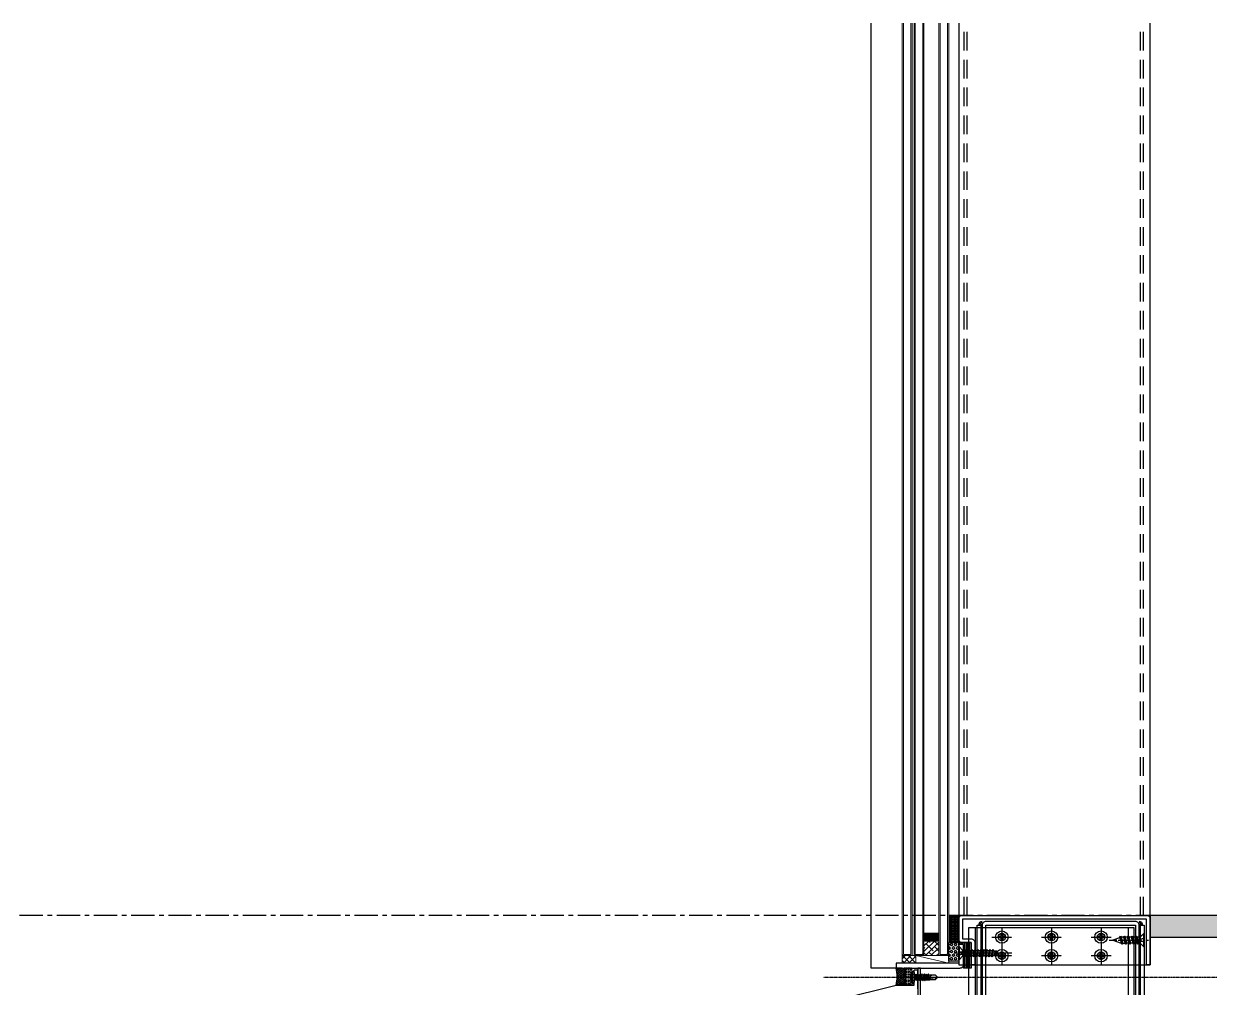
# Model space of a CAD drawing. Extents: x -3378 to 102197, y -3799 to 48702.
# Drawn here: x 84938 to 85893, y 9740 to 10517 of the extents above; entities that cross this region are included whole.
import ezdxf

# ---------------------------------------------------------------- set-up
doc = ezdxf.new("R2010")
doc.units = 0
for name, pattern in [('CEN1', [9, 6, -1, 1, -1]), ('CENTER', [2, 1.25, -0.25, 0.25, -0.25]), ('HIDDEN', [0.375, 0.25, -0.125])]:
    doc.linetypes.add(name, pattern=pattern)
for name, color, linetype in [('ARR', 6, 'Continuous'), ('BCM CL', 14, 'CENTER'), ('BCM-DIM', 54, 'Continuous'), ('BCM-draft', 252, 'Continuous'), ('BCM-EXT', 2, 'Continuous'), ('BCM-Extu', 4, 'Continuous'), ('BCM-SIL', 8, 'Continuous'), ('CENTER', 4, 'CENTER'), ('CL', 14, 'CENTER'), ('中心線 CENTER', 6, 'CENTER'), ('泡棉', 8, 'Continuous'), ('結構體 STRUCTURAL', 154, 'Continuous'), ('螺絲 固定五金 FASTENERS', 124, 'Continuous'), ('螺絲、螺栓', 4, 'Continuous'), ('視覺模型鋁擠型暫替', 4, 'Continuous'), ('金屬面材 METAL PANEL', 2, 'Continuous'), ('隱藏線 HIDDEN', 8, 'HIDDEN')]:
    doc.layers.add(name, color=color, linetype=linetype)
doc.layers.add('BCM-GK', color=252, linetype='Continuous', lineweight=5)
doc.layers.add('BCM-GLA', color=4, linetype='Continuous', lineweight=5)

# ---------------------------------------------------------------- blocks, each defined once
blk = doc.blocks.new('A$C20AE7E0D')
at = {"layer": 'ARR', "color": 0, "linetype": 'CENTER', "ltscale": 0.87}
blk.add_line((21, 0), (-5.1, 0), dxfattribs=at)
at = {"layer": 'ARR', "color": 0, "linetype": 'ByBlock', "ltscale": 0.3}
for p, q in [((-1.61, -4.5), (-1.61, 4.5)), ((0.5, 2.24), (1.14, 1.9)), ((0.72, 2.13), (1.65, -2.5)), ((1.89, 1.9), (1.14, 1.9)), ((2.24, 2.5), (3.24, -2.5)), ((3.48, 1.9), (2.73, 1.9)), ((3.83, 2.5), (4.83, -2.5)), ((5.07, 1.9), (4.32, 1.9)), ((5.42, 2.5), (6.42, -2.5)), ((6.81, 1.9), (5.91, 1.9)), ((7.16, 2.5), (8.16, -2.5)), ((8.4, 1.9), (7.65, 1.9)), ((8.75, 2.5), (9.75, -2.5)), ((10.14, 1.9), (9.24, 1.9)), ((10.49, 2.5), (11.49, -2.5)), ((11.73, 1.9), (10.98, 1.9)), ((12.08, 2.5), (12.7, -0.6)), ((17.12, 2.1), (12.46, 2.1)), ((18.83, 0.06), (17.12, 2.1)), ((18.83, 0.06), (18.95, 0.06)), ((19, -0.01), (19, 0.01)), ((2.14, -1.9), (2.89, -1.9)), ((3.73, -1.9), (4.48, -1.9)), ((5.32, -1.9), (6.07, -1.9)), ((6.91, -1.9), (7.81, -1.9)), ((8.65, -1.9), (9.4, -1.9)), ((10.24, -1.9), (11.14, -1.9)), ((11.87, -2.1), (15.91, -2.1)), ((18.83, -0.06), (17.12, -2.1)), ((18.83, -0.06), (18.95, -0.06))]:
    blk.add_line(p, q, dxfattribs=at)
blk.add_lwpolyline([(-2.98, -0.5, 0.134476), (-1.61, -4.5), (-0.58, -4.5, 0.198912), (-0.44, -4.44), (-0.06, -4.06, 0.198912), (0, -3.92), (0, 3.92, 0.198912), (-0.06, 4.06), (-0.44, 4.44, 0.198912), (-0.58, 4.5), (-1.61, 4.5, 0.134562), (-2.98, 0.5), (-2.48, 0.5), (-2.48, -0.5), (-2.98, -0.5)], format="xyb", dxfattribs=at)
blk.add_lwpolyline([(1.14, 1.9), (2.14, -1.9), (1.8, -2.5), (1.65, -2.5), (1.3, -1.9), (0.3, 1.9), (0.5, 2.24)], dxfattribs=at)
for points in [[(3.24, -2.5), (2.89, -1.9), (1.89, 1.9), (2.24, 2.5), (2.39, 2.5), (2.73, 1.9), (3.73, -1.9), (3.39, -2.5)], [(4.83, -2.5), (4.48, -1.9), (3.48, 1.9), (3.83, 2.5), (3.98, 2.5), (4.32, 1.9), (5.32, -1.9), (4.98, -2.5)], [(6.42, -2.5), (6.07, -1.9), (5.07, 1.9), (5.42, 2.5), (5.57, 2.5), (5.91, 1.9), (6.91, -1.9), (6.57, -2.5)], [(8.16, -2.5), (7.81, -1.9), (6.81, 1.9), (7.16, 2.5), (7.31, 2.5), (7.65, 1.9), (8.65, -1.9), (8.31, -2.5)], [(9.75, -2.5), (9.4, -1.9), (8.4, 1.9), (8.75, 2.5), (8.9, 2.5), (9.24, 1.9), (10.24, -1.9), (9.9, -2.5)], [(11.49, -2.5), (11.14, -1.9), (10.14, 1.9), (10.49, 2.5), (10.64, 2.5), (10.98, 1.9), (11.98, -1.9), (11.64, -2.5)], [(12.08, 2.5), (11.73, 1.9), (12.7, -0.6), (12.46, 2.1), (12.23, 2.5)]]:
    blk.add_lwpolyline(points, close=True, dxfattribs=at)
for centre, radius, start, end in [((0.67, 3.07), 0.874, 220.33884, 257.78016), ((13.86, -0.29), 1.2, 56.15202, 236.15202), ((17.85, 6.88), 7.01, 241.64577, 278.00805), ((18.9, 1.75), 1.82, 168.86169, 267.68654), ((18.95, 0.01), 0.05, 0, 90), ((1.17, -3.34), 1.44, 84.73115, 144.21996), ((16.52, 4.88), 7.01, 241.64577, 274.95411), ((18.95, -0.01), 0.05, 270, 0)]:
    blk.add_arc(centre, radius, start, end, dxfattribs=at)
blk = doc.blocks.new('*U77')
at = {"color": 0, "linetype": 'ByBlock'}
blk.add_blockref('A$C20AE7E0D', (0, 0), dxfattribs=at)
blk = doc.blocks.new('*u927')
at = {"layer": 'CENTER', "color": 0, "ltscale": 5}
blk.add_line((28.28, 0), (-3.62, 0), dxfattribs=at)
at = {"layer": '螺絲、螺栓', "color": 0, "linetype": 'ByBlock', "ltscale": 0.2}
for p, q in [((0.3, 5.3), (0.3, -5.3)), ((3.1, 2.5), (3.1, -2.5)), ((3.1, 2.39), (4.64, 2.39)), ((5.08, 3.15), (6.34, -3.15)), ((5.7, 2.39), (7.79, 2.39)), ((8.23, 3.15), (9.49, -3.15)), ((8.85, 2.39), (10.94, 2.39)), ((11.38, 3.15), (12.64, -3.15)), ((12, 2.39), (14.09, 2.39)), ((14.53, 3.15), (15.79, -3.15)), ((17.24, 2.39), (15.15, 2.39)), ((17.68, 3.15), (18.94, -3.15)), ((18.17, 2.61), (24.84, 0.24)), ((3.1, -2.39), (5.9, -2.39)), ((6.96, -2.39), (9.05, -2.39)), ((10.11, -2.39), (12.2, -2.39)), ((13.26, -2.39), (15.35, -2.39)), ((16.41, -2.39), (18.5, -2.39)), ((24.84, -0.23), (19.52, -2.25))]:
    blk.add_line(p, q, dxfattribs=at)
blk.add_lwpolyline([(3.1, -2.5), (0.3, -5.3), (0, -5.3), (0, 5.3), (0.3, 5.3), (3.1, 2.5)], dxfattribs=at)
blk.add_lwpolyline([(0, 1.61, -0.048054), (2.67, 0.68, -0.292428), (3.1, 0, -0.292428), (2.67, -0.68, -0.048054), (0, -1.61, -0.048054)], format="xyb", dxfattribs=at)
for points in [[(6.34, -3.15), (5.9, -2.39), (4.64, 2.39), (5.08, 3.15), (5.27, 3.15), (5.7, 2.39), (6.96, -2.39), (6.53, -3.15)], [(9.49, -3.15), (9.05, -2.39), (7.79, 2.39), (8.23, 3.15), (8.42, 3.15), (8.85, 2.39), (10.11, -2.39), (9.68, -3.15)], [(12.64, -3.15), (12.2, -2.39), (10.94, 2.39), (11.38, 3.15), (11.57, 3.15), (12, 2.39), (13.26, -2.39), (12.83, -3.15)], [(15.79, -3.15), (15.35, -2.39), (14.09, 2.39), (14.53, 3.15), (14.72, 3.15), (15.15, 2.39), (16.41, -2.39), (15.98, -3.15)], [(18.94, -3.15), (18.5, -2.39), (17.24, 2.39), (17.68, 3.15), (17.87, 3.15), (18.3, 2.39), (19.56, -2.39), (19.13, -3.15)]]:
    blk.add_lwpolyline(points, close=True, dxfattribs=at)
blk.add_arc((24.75, 0), 0.252, 292.16272, 69.4623, dxfattribs=at)
blk = doc.blocks.new('*U929')
blk.add_blockref('*u927', (0, 0))
blk = doc.blocks.new('下水槽料')
at = {"layer": 'BCM-DIM', "linetype": 'Continuous'}
h = blk.add_hatch(dxfattribs=at)
h.set_pattern_fill('ANSI37', color=256, scale=10, angle=45)
h.set_pattern_definition([(90, (-95148.0597, -997857.4866), (-1.25, 0), []), (180, (-95148.0597, -997857.4866), (-1e-16, -1.25), [])])
h.paths.add_polyline_path([(-154.38, 0), (-162.38, 0), (-162.38, -22), (-154.38, -22)])
at = {"layer": '泡棉'}
h = blk.add_hatch(dxfattribs=at)
h.set_pattern_fill('HEX', color=256, scale=0.3, angle=90)
h.set_pattern_definition([(90, (0.1197, -78.6612), (-1.649778, 1e-16), [0.9525, -1.905]), (210, (0.1197, -78.6612), (0.824889, -1.42875), [0.9525, -1.905]), (150, (0.1197, -77.7087), (-0.824889, -1.42875), [0.9525, -1.905])])
h.paths.add_polyline_path([(-154.38, -22), (-162.38, -22), (-162.38, -37), (-154.38, -37)])
at = {"layer": 'BCM-DIM', "linetype": 'Continuous'}
for p, q in [((-154.5, 0), (-162.5, 0)), ((-154.38, -22), (-162.38, -22))]:
    blk.add_line(p, q, dxfattribs=at)
at = {"layer": '泡棉'}
blk.add_lwpolyline([(-154.38, -37), (-162.38, -37), (-162.38, -22), (-154.38, -22)], close=True, dxfattribs=at)
at = {"layer": '視覺模型鋁擠型暫替', "linetype": 'Continuous'}
for points in [[(-8, -17.18), (-5, -14.5), (-5, -20)], [(-8, -22.82), (-5, -25.5), (-5, -20)]]:
    blk.add_lwpolyline(points, dxfattribs=at)
at = {"layer": '視覺模型鋁擠型暫替', "color": 7, "linetype": 'Continuous'}
for centre, radius, start, end in [((-135.5, -8), 3, 90, 180), ((-135.5, -8), 2, 90, 180), ((-135.5, -8), 1, 90, 180), ((-9, -8), 3, 0, 90), ((-9, -8), 2, 0, 90), ((-9, -8), 1, 0, 90)]:
    blk.add_arc(centre, radius, start, end, dxfattribs=at)
at = {"layer": '金屬面材 METAL PANEL'}
blk.add_lwpolyline([(-3, -40), (-3, -40), (-3, -40), (-3, -3), (-151.5, -3), (-151.5, -19), (-144.5, -19, -0.414214), (-141.5, -22), (-141.5, -40), (-144.5, -40), (-144.5, -40), (-141.5, -40), (-141.5, -40), (-144.5, -40), (-144.5, -22), (-151.5, -22, -0.414214), (-154.5, -19), (-154.5, -3, -0.414214), (-151.5, 0), (-3, 0, -0.414214), (0, -3), (0, -40), (-3, -40), (-3, -40), (-3, -40)], format="xyb", dxfattribs=at)
for points in [[(-5, -8), (-5, -92.01, -0.414214), (-8, -95.01), (-136.5, -95.01, -0.414214), (-139.5, -92.01), (-139.5, -8), (-136.5, -8), (-136.5, -92.01), (-8, -92.01), (-8, -8)], [(-132.5, -92.01), (-132.5, -8), (-12, -8), (-12, -92.01), (-9, -92.01), (-9, -8, 0.414214), (-12, -5), (-132.5, -5, 0.414214), (-135.5, -8), (-135.5, -92.01)]]:
    blk.add_lwpolyline(points, format="xyb", close=True, dxfattribs=at)
at = {"layer": '螺絲 固定五金 FASTENERS', "rotation": 180}
blk.add_blockref('*U929', (-5, -20), dxfattribs=at)
blk = doc.blocks.new('*U35')
blk.add_lwpolyline([(1.22, 0.68), (2.48, 0.68, -0.398336), (3.02, 0.16, -0.027263), (3.02, -0.16, -0.398336), (2.48, -0.68), (1.22, -0.68, 0.414214), (0.68, -1.22), (0.68, -2.48, -0.398336), (0.16, -3.02, -0.027263), (-0.16, -3.02, -0.398336), (-0.68, -2.48), (-0.68, -1.22, 0.414214), (-1.22, -0.68), (-2.48, -0.68, -0.398336), (-3.02, -0.16, -0.027263), (-3.02, 0.16, -0.398336), (-2.48, 0.68), (-1.22, 0.68, 0.414214), (-0.68, 1.22), (-0.68, 2.48, -0.398336), (-0.16, 3.02, -0.027263), (0.16, 3.02, -0.398336), (0.68, 2.48), (0.68, 1.22, 0.414214)], format="xyb", close=True)
blk.add_circle((0, 0), 5)
at = {"layer": 'CL'}
for p, q in [((-8.04, 0), (8.04, 0)), ((0, 8.04), (0, -8.04))]:
    blk.add_line(p, q, dxfattribs=at)
blk = doc.blocks.new('圓孔6mm')
at = {"layer": '視覺模型鋁擠型暫替', "color": 6, "linetype": 'Continuous'}
blk.add_circle((0, 0), 3, dxfattribs=at)
at = {"layer": 'BCM-draft'}
blk.add_blockref('*U35', (0, 0), dxfattribs=at)
blk = doc.blocks.new('下水槽料托架4t')
at = {"layer": '金屬面材 METAL PANEL', "linetype": 'Continuous'}
for p, q in [((73.25, 0), (-60.43, 0)), ((-60.43, 0, 0), (-60.43, -80, 0)), ((-54.96, 0), (-54.96, -80)), ((68.39, 0), (68.39, -80)), ((73.25, -80), (73.25, 0)), ((-60.43, -80), (73.25, -80))]:
    blk.add_line(p, q, dxfattribs=at)
at = {"layer": '視覺模型鋁擠型暫替', "linetype": 'Continuous'}
for p in [(-33.43, -7.5), (6.57, -7.5), (46.54, -7.5), (-33.43, -22.5), (6.57, -22.5), (46.54, -22.5)]:
    blk.add_blockref('圓孔6mm', p, dxfattribs=at)
blk = doc.blocks.new('A$C4E2A2353')
at = {"layer": 'ARR', "color": 0, "linetype": 'CEN1', "ltscale": 0.5}
blk.add_line((42.86, 0), (-3.62, 0), dxfattribs=at)
at = {"layer": 'ARR', "color": 0, "linetype": 'ByBlock', "ltscale": 0.3}
for p, q in [((0.3, -5.3), (0.3, 5.3)), ((3.1, -2.5), (3.1, 2.5)), ((4.38, 2.15), (3.1, 2.15)), ((3.1, 1.24), (3.82, -2.16)), ((4.71, 2.87), (4.38, 2.15)), ((4.38, 2.15), (5.3, -2.16)), ((4.43, 1.96), (5.34, -2.36)), ((5.34, 2.15), (4.71, 2.87)), ((4.71, 2.87), (5.93, -2.88)), ((4.89, 2.06), (5.8, -2.26)), ((6.82, 2.15), (5.34, 2.15)), ((5.34, 2.15), (6.26, -2.16)), ((5.34, 2.15), (6.26, -2.16)), ((7.15, 2.87), (6.82, 2.15)), ((6.82, 2.15), (7.74, -2.16)), ((6.86, 1.96), (7.78, -2.36)), ((7.78, 2.15), (7.15, 2.87)), ((7.15, 2.87), (8.37, -2.88)), ((7.32, 2.06), (8.24, -2.26)), ((9.26, 2.15), (7.78, 2.15)), ((7.78, 2.15), (8.7, -2.16)), ((7.78, 2.15), (8.7, -2.16)), ((9.59, 2.87), (9.26, 2.15)), ((9.26, 2.15), (10.17, -2.16)), ((9.3, 1.96), (10.21, -2.36)), ((10.22, 2.15), (9.59, 2.87)), ((9.59, 2.87), (10.81, -2.88)), ((9.76, 2.06), (10.67, -2.26)), ((11.7, 2.15), (10.22, 2.15)), ((10.22, 2.15), (11.13, -2.16)), ((10.22, 2.15), (11.13, -2.16)), ((12.02, 2.87), (11.7, 2.15)), ((11.7, 2.15), (12.61, -2.16)), ((11.74, 1.96), (12.65, -2.36)), ((12.66, 2.15), (12.02, 2.87)), ((12.02, 2.87), (13.24, -2.88)), ((12.2, 2.06), (13.11, -2.26)), ((14.13, 2.15), (12.66, 2.15)), ((12.66, 2.15), (13.57, -2.16)), ((12.66, 2.15), (13.57, -2.16)), ((14.46, 2.87), (14.13, 2.15)), ((14.13, 2.15), (15.05, -2.16)), ((14.18, 1.96), (15.09, -2.36)), ((15.09, 2.15), (14.46, 2.87)), ((14.46, 2.87), (15.68, -2.88)), ((14.64, 2.06), (15.55, -2.26)), ((16.57, 2.15), (15.09, 2.15)), ((15.09, 2.15), (16.01, -2.16)), ((15.09, 2.15), (16.01, -2.16)), ((16.9, 2.87), (16.57, 2.15)), ((16.57, 2.15), (17.49, -2.16)), ((16.61, 1.96), (17.53, -2.36)), ((17.53, 2.15), (16.9, 2.87)), ((16.9, 2.87), (18.12, -2.88)), ((17.07, 2.06), (17.99, -2.26)), ((19.01, 2.15), (17.53, 2.15)), ((17.53, 2.15), (18.45, -2.16)), ((17.53, 2.15), (18.45, -2.16)), ((19.34, 2.87), (19.01, 2.15)), ((19.01, 2.15), (19.92, -2.16)), ((19.05, 1.96), (19.96, -2.36)), ((19.97, 2.15), (19.34, 2.87)), ((19.34, 2.87), (20.56, -2.88)), ((19.51, 2.06), (20.42, -2.26)), ((21.45, 2.15), (19.97, 2.15)), ((19.97, 2.15), (20.88, -2.16)), ((19.97, 2.15), (20.88, -2.16)), ((21.77, 2.87), (21.45, 2.15)), ((21.77, 2.87), (21.45, 2.15)), ((21.45, 2.15), (22.36, -2.16)), ((21.45, 2.15), (22.36, -2.16)), ((21.49, 1.96), (22.4, -2.36)), ((21.49, 1.96), (22.4, -2.36)), ((22.41, 2.15), (21.77, 2.87)), ((21.77, 2.87), (22.99, -2.88)), ((22.41, 2.15), (21.77, 2.87)), ((21.77, 2.87), (22.99, -2.88)), ((21.95, 2.06), (22.86, -2.26)), ((21.95, 2.06), (22.86, -2.26)), ((23.88, 2.15), (22.41, 2.15)), ((22.41, 2.15), (23.32, -2.16)), ((23.88, 2.15), (22.41, 2.15)), ((22.41, 2.15), (23.32, -2.16)), ((22.41, 2.15), (23.32, -2.16)), ((22.41, 2.15), (23.32, -2.16)), ((24.21, 2.87), (23.88, 2.15)), ((24.21, 2.87), (23.88, 2.15)), ((23.88, 2.15), (24.8, -2.16)), ((23.88, 2.15), (24.8, -2.16)), ((23.93, 1.96), (24.84, -2.36)), ((23.93, 1.96), (24.84, -2.36)), ((24.84, 2.15), (24.21, 2.87)), ((24.21, 2.87), (25.43, -2.88)), ((24.84, 2.15), (24.21, 2.87)), ((24.21, 2.87), (25.43, -2.88)), ((24.38, 2.06), (25.3, -2.26)), ((24.38, 2.06), (25.3, -2.26)), ((26.32, 2.15), (24.84, 2.15)), ((24.84, 2.15), (25.76, -2.16)), ((26.32, 2.15), (24.84, 2.15)), ((24.84, 2.15), (25.76, -2.16)), ((24.84, 2.15), (25.76, -2.16)), ((24.84, 2.15), (25.76, -2.16)), ((26.65, 2.87), (26.32, 2.15)), ((26.65, 2.87), (26.32, 2.15)), ((26.32, 2.15), (27.24, -2.16)), ((26.32, 2.15), (27.24, -2.16)), ((26.36, 1.96), (27.28, -2.36)), ((26.36, 1.96), (27.28, -2.36)), ((27.28, 2.15), (26.65, 2.87)), ((26.65, 2.87), (27.87, -2.88)), ((27.28, 2.15), (26.65, 2.87)), ((26.65, 2.87), (27.87, -2.88)), ((26.82, 2.06), (27.74, -2.26)), ((26.82, 2.06), (27.74, -2.26)), ((28.91, 1.45), (27.28, 2.15)), ((27.28, 2.15), (28.19, -2.16)), ((27.28, 2.15), (28.19, -2.16)), ((27.28, 2.15), (28.19, -2.16)), ((27.28, 2.15), (28.19, -2.16)), ((29.24, 2.17), (28.91, 1.45)), ((28.91, 1.45), (29.52, -1.46)), ((29.96, 0.99), (29.24, 2.17)), ((29.24, 2.17), (30.16, -2.18)), ((32.25, 0), (29.96, 1.25)), ((29.96, 0.99), (30.39, -1)), ((32.26, 0), (32.25, 0)), ((3.1, -1.02), (3.49, -2.88)), ((3.1, -2.44), (3.49, -2.88)), ((3.49, -2.88), (3.82, -2.16)), ((3.82, -2.16), (5.3, -2.16)), ((5.3, -2.16), (5.93, -2.88)), ((5.93, -2.88), (6.26, -2.16)), ((6.26, -2.16), (7.74, -2.16)), ((7.74, -2.16), (8.37, -2.88)), ((8.37, -2.88), (8.7, -2.16)), ((8.7, -2.16), (10.17, -2.16)), ((10.17, -2.16), (10.81, -2.88)), ((10.81, -2.88), (11.13, -2.16)), ((11.13, -2.16), (12.61, -2.16)), ((12.61, -2.16), (13.24, -2.88)), ((13.24, -2.88), (13.57, -2.16)), ((13.57, -2.16), (15.05, -2.16)), ((15.05, -2.16), (15.68, -2.88)), ((15.68, -2.88), (16.01, -2.16)), ((16.01, -2.16), (17.49, -2.16)), ((17.49, -2.16), (18.12, -2.88)), ((18.12, -2.88), (18.45, -2.16)), ((18.45, -2.16), (19.92, -2.16)), ((19.92, -2.16), (20.56, -2.88)), ((20.56, -2.88), (20.88, -2.16)), ((20.88, -2.16), (22.36, -2.16)), ((22.36, -2.16), (22.99, -2.88)), ((22.36, -2.16), (22.99, -2.88)), ((22.99, -2.88), (23.32, -2.16)), ((22.99, -2.88), (23.32, -2.16)), ((23.32, -2.16), (24.8, -2.16)), ((23.32, -2.16), (24.8, -2.16)), ((24.8, -2.16), (25.43, -2.88)), ((24.8, -2.16), (25.43, -2.88)), ((25.43, -2.88), (25.76, -2.16)), ((25.43, -2.88), (25.76, -2.16)), ((25.76, -2.16), (27.24, -2.16)), ((25.76, -2.16), (27.24, -2.16)), ((27.24, -2.16), (27.87, -2.88)), ((27.24, -2.16), (27.87, -2.88)), ((27.87, -2.88), (28.19, -2.16)), ((27.87, -2.88), (28.19, -2.16)), ((28.19, -2.16), (29.52, -1.46)), ((29.52, -1.46), (30.16, -2.18)), ((30.16, -2.18), (30.39, -1)), ((30.39, -1), (32.25, -0.01)), ((32.25, -0.01), (32.26, 0))]:
    blk.add_line(p, q, dxfattribs=at)
blk.add_lwpolyline([(3.1, 2.5), (0.3, 5.3), (0, 5.3), (0, -5.3), (0.3, -5.3), (3.1, -2.5)], dxfattribs=at)
blk.add_lwpolyline([(0, -1.61, 0.048054), (2.67, -0.68, 0.292428), (3.1, 0, 0.292428), (2.67, 0.68, 0.048054), (0, 1.61, 0.048054)], format="xyb", dxfattribs=at)
blk = doc.blocks.new('*U920')
at = {"layer": '螺絲、螺栓', "color": 0, "linetype": 'ByBlock', "xscale": -1, "rotation": 180}
blk.add_blockref('A$C4E2A2353', (0, 0), dxfattribs=at)
blk = doc.blocks.new('玻璃飾條01')
at = {"layer": '金屬面材 METAL PANEL', "linetype": 'Continuous'}
blk.add_lwpolyline([(50.5, -19), (50.5, -4), (0, -4), (0, 0), (51.5, 0, -0.414214), (54.5, -3), (54.5, -19), (50.5, -19)], format="xyb", dxfattribs=at)
blk = doc.blocks.new('外懸包板斷面(東側)01')
h = blk.add_hatch()
h.set_pattern_fill('ANSI31', color=9, scale=10, angle=45, style=0)
h.set_pattern_definition([(90, (29087.5807, -592583.2418), (-1.25, 1e-15), [])])
h.paths.add_polyline_path([(649.52, 684.71), (649.52, 703.71), (645.52, 703.71), (645.52, 705.21), (655.52, 705.21), (655.52, 684.71)])
at = {"layer": 'BCM-Extu', "linetype": 'ByBlock'}
h = blk.add_hatch(dxfattribs=at)
h.set_pattern_fill('DOTS', color=8, scale=15, angle=90, style=0)
h.set_pattern_definition([(90, (1174.423, 3476.8865), (-0.9375, 0.46875), [0, -0.9375])])
h.paths.add_polyline_path([(618.58, 707.21), (618.01, 708.76), (618.01, 712.21), (629.01, 712.21), (629.01, 708.76), (628.44, 707.21)])
at = {"layer": 'BCM-GK', "linetype": 'ByBlock'}
h = blk.add_hatch(dxfattribs=at)
h.set_pattern_fill('ANSI38', color=256, angle=180)
h.set_pattern_definition([(225, (1299993.2705, -121444.385), (2.24506403, -2.24506403), []), (315, (1299993.2705, -121444.385), (6.735192091, -2.24506403), [7.9375, -4.7625])])
h.paths.add_polyline_path([(628.79, 706.71), (629.51, 708.67), (629.51, 694.71), (617.51, 694.71), (617.51, 708.67), (618.24, 706.71)])
h = blk.add_hatch(dxfattribs=at)
h.set_pattern_fill('ANSI37', color=256, angle=-180)
h.set_pattern_definition([(225, (-459117.4278, 115094.025), (2.24506403, -2.24506403), []), (315, (-459117.4278, 115094.025), (2.24506403, 2.24506403), [])])
h.paths.add_polyline_path([(600.01, 688.71), (611.01, 688.71), (611.01, 694.71), (601.01, 694.71), (600.01, 695.71)])
at = {"layer": 'BCM-SIL'}
h = blk.add_hatch(dxfattribs=at)
h.set_pattern_fill('ANSI37', color=256, scale=10, angle=-90, style=0)
h.set_pattern_definition([(225, (36753.698, -4780.0496), (-0.883883476, 0.883883476), []), (135, (36753.698, -4780.0496), (0.883883476, 0.883883476), [])])
edge = h.paths.add_edge_path()
edge.add_arc((604.54, 682.71), 2, 90, 180)
edge.add_line((602.54, 682.71), (602.54, 672.96))
edge.add_arc((604.54, 672.96), 2, 180, 270)
edge.add_line((604.54, 670.96), (595.02, 670.96))
edge.add_arc((572.06, 677.84), 23.97, 343.32554, 376.67446)
edge.add_line((595.02, 684.71), (604.54, 684.71))
h = blk.add_hatch(dxfattribs=at)
h.set_pattern_fill('DOTS', color=256, scale=20, style=0)
h.set_pattern_definition([(180, (36751.6455, -4779.3152), (-0.625, 1.25), [0, -1.25])])
h.paths.add_polyline_path([(606.47, 685.45, -0.414214), (608.47, 683.45), (608.47, 672.45, -0.414214), (606.47, 670.45), (602.48, 670.45, -0.414214), (600.48, 672.45), (600.48, 683.45, -0.414214), (602.48, 685.45)])
at = {"color": 6, "linetype": 'Continuous'}
blk.add_lwpolyline([(649.52, 684.71), (649.52, 703.71), (645.52, 703.71), (645.52, 705.21), (655.52, 705.21), (655.52, 684.71)], close=True, dxfattribs=at)
at = {"layer": 'BCM CL', "ltscale": 0.5}
blk.add_line((962.41, 677.22), (536.44, 677.22), dxfattribs=at)
at = {"layer": 'BCM-EXT', "color": 8}
blk.add_line((600.01, 684.71), (575.01, 684.71), dxfattribs=at)
at = {"layer": 'BCM-Extu', "color": 8, "linetype": 'ByBlock'}
for points in [[(629.51, 708.67), (629.51, 712.71), (617.51, 712.71), (617.51, 708.67), (618.24, 706.71), (628.79, 706.71)], [(628.44, 707.21), (618.58, 707.21), (618.01, 708.76), (618.01, 712.21), (629.01, 712.21), (629.01, 708.76)]]:
    blk.add_lwpolyline(points, close=True, dxfattribs=at)
at = {"layer": 'BCM-GK', "linetype": 'ByBlock'}
for points in [[(629.51, 694.71), (629.51, 706.71), (617.51, 706.71), (617.51, 694.71)], [(611.01, 694.71), (637.51, 694.71), (637.51, 688.71), (611.01, 688.71)]]:
    blk.add_lwpolyline(points, close=True, dxfattribs=at)
at = {"layer": 'BCM-GK'}
blk.add_lwpolyline([(600.01, 688.71), (611.01, 688.71), (611.01, 694.71), (601.01, 694.71), (600.01, 695.71), (600.01, 688.71)], dxfattribs=at)
at = {"layer": 'BCM-GK', "linetype": 'ByBlock'}
blk.add_lwpolyline([(611.01, 694.71), (637.51, 688.71)], dxfattribs=at)
at = {"layer": 'BCM-SIL', "elevation": 0}
blk.add_lwpolyline([(602.54, 672.96), (602.54, 682.71, -0.414214), (604.54, 684.71), (605.02, 684.71, -0.414214), (607.02, 682.71), (607.02, 672.96, -0.414214), (605.02, 670.96), (604.54, 670.96, -0.414214)], format="xyb", close=True, dxfattribs=at)
at = {"layer": 'BCM-SIL'}
blk.add_arc((571.86, 677.84, 0), 24.16, 343.4569, 16.5431, dxfattribs=at)
at = {"layer": '金屬面材 METAL PANEL'}
for p, q in [((609.52, 670.96), (609.52, 682.96)), ((612.52, 682.96), (609.52, 682.96)), ((612.52, 667.96), (612.52, 682.96)), ((449.98, 634.98), (595.02, 670.96)), ((595.02, 670.96), (609.52, 670.96))]:
    blk.add_line(p, q, dxfattribs=at)
blk.add_lwpolyline([(612.52, 534.54), (614.82, 534.54), (614.82, 684.54), (612.52, 684.54)], close=True, dxfattribs=at)
at = {"layer": 'BCM-SIL', "xscale": -1, "rotation": 180}
blk.add_blockref('*U77', (609.52, 677.22), dxfattribs=at)
at = {"layer": '螺絲 固定五金 FASTENERS'}
blk.add_blockref('*U920', (645.51, 696.71), dxfattribs=at)
at = {"layer": '金屬面材 METAL PANEL', "linetype": 'Continuous'}
for name, p in [('下水槽料', (800.01, 727.22)), ('下水槽料托架4t', (713.76, 717.22))]:
    blk.add_blockref(name, p, dxfattribs=at)
at = {"layer": '金屬面材 METAL PANEL', "linetype": 'Continuous', "xscale": -1, "rotation": 180}
blk.add_blockref('玻璃飾條01', (595.02, 684.71), dxfattribs=at)
blk = doc.blocks.new('室內地板')
at = {"layer": '結構體 STRUCTURAL'}
h = blk.add_hatch(dxfattribs=at)
h.set_pattern_fill('AR-HBONE', color=256, scale=0.1)
h.set_pattern_definition([(45, (-52753.211, -90985.298), (0, 14.3684098), [30.48, -10.16]), (135, (-52746.026, -90978.114), (1e-15, 14.3684098), [30.48, -10.16])])
h.paths.add_polyline_path([(0, 0), (0, -17.5), (11600, -17.5), (11600, 0)])
blk.add_lwpolyline([(0, 0), (0, -17.5), (11600, -17.5), (11600, 0)], close=True, dxfattribs=at)

msp = doc.modelspace()

# ---------------------------------------------------------------- linework, layer by layer
at = {"layer": 'BCM-GLA', "linetype": 'ByBlock', "elevation": 0}
for points in [[(85645.866, 10517.55), (85645.866, 9766.584), (85646.866, 9765.584), (85653.866, 9765.584), (85653.866, 10517.55)], [(85663.366, 10517.55), (85663.366, 9766.584), (85662.366, 9765.584), (85655.366, 9765.584), (85655.366, 10517.55)], [(85683.366, 10517.55), (85683.366, 9766.584), (85682.366, 9765.584), (85675.366, 9765.584), (85675.366, 10517.55)]]:
    msp.add_lwpolyline(points, dxfattribs=at)
at = {"layer": 'BCM-GLA', "color": 5, "linetype": 'ByBlock', "elevation": 0}
for points in [[(85646.866, 10517.55), (85646.866, 9766.999), (85647.281, 9766.584), (85652.866, 9766.584), (85652.866, 10517.55)], [(85662.366, 10517.55), (85662.366, 9766.999), (85661.952, 9766.584), (85656.366, 9766.584), (85656.366, 10517.55)], [(85682.366, 10517.55), (85682.366, 9766.999), (85681.952, 9766.584), (85676.366, 9766.584), (85676.366, 10517.55)]]:
    msp.add_lwpolyline(points, dxfattribs=at)
at = {"layer": '中心線 CENTER', "ltscale": 15}
msp.add_line((100852.946, 9798.085, 0), (82322.201, 9798.085, 0), dxfattribs=at)
at = {"layer": '金屬面材 METAL PANEL', "elevation": 0}
for points in [[(85620.866, 9755.584), (85620.866, 10517.55)], [(85691.366, 10517.55), (85691.366, 9758.085), (85845.866, 9758.085), (85845.866, 10517.55)]]:
    msp.add_lwpolyline(points, dxfattribs=at)
at = {"layer": '隱藏線 HIDDEN', "linetype": 'HIDDEN', "ltscale": 60}
for p, q in [((85695.866, 9798.085, 0), (85695.866, 10516.745, 0)), ((85698.166, 9798.085, 0), (85698.166, 10516.745, 0)), ((85838.066, 9798.085, 0), (85838.066, 10516.745, 0)), ((85840.366, 9798.085, 0), (85840.366, 10516.745, 0))]:
    msp.add_line(p, q, dxfattribs=at)

# ---------------------------------------------------------------- block references
at = {"layer": '螺絲、螺栓'}
msp.add_blockref('室內地板', (85845.866, 9798.085, 0), dxfattribs=at)
at = {"layer": '視覺模型鋁擠型暫替', "linetype": 'Continuous'}
msp.add_blockref('外懸包板斷面(東側)01', (85045.856, 9070.87, 0), dxfattribs=at)

doc.saveas('drawing.dxf')
